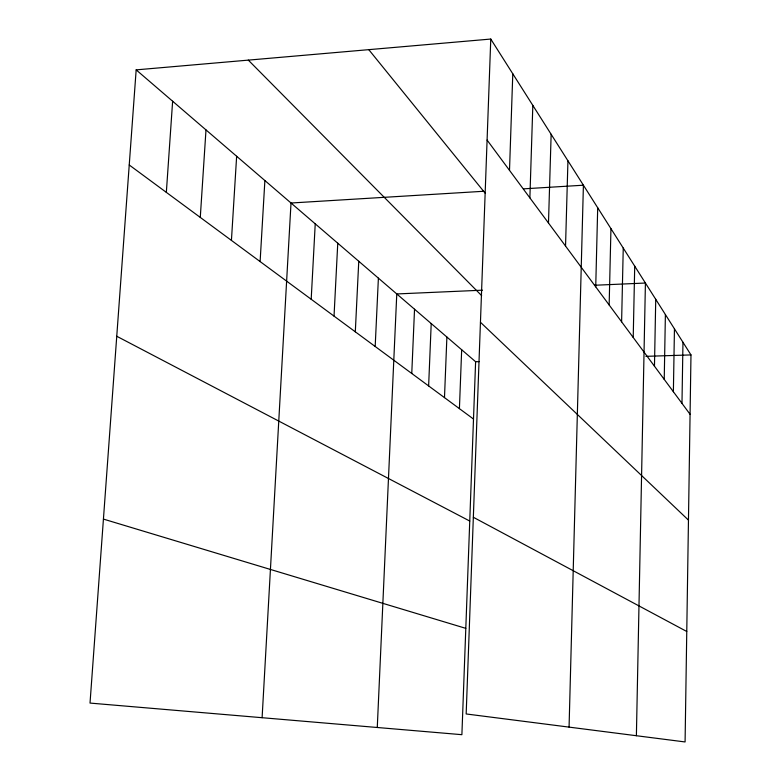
<?xml version="1.0" encoding="UTF-8"?>
<svg xmlns="http://www.w3.org/2000/svg" width="781" height="781" viewBox="0 0 781 781"><rect width="100%" height="100%" fill="white"/><g stroke="black" fill="none" stroke-linecap="round" stroke-linejoin="round"><path stroke-width="1.17" d="M681.979 403.367L682.965 342.263M490.771 39.05L690.98 354.916L685.083 741.95L466.169 713.961L490.771 39.05L136.167 69.87L90.02 703.076L461.893 734.687L475.609 361.73L136.167 69.87M664.231 379.39L665.392 314.538M673.378 391.75L674.452 328.821M654.468 366.201L655.737 299.299M633.215 337.48L634.719 266.145M636.388 735.722L645.418 283.034L594.536 285.26M621.608 321.811L623.248 248.055M609.151 304.971L610.947 228.648M595.727 286.842L597.699 207.756M569.066 727.121L583.407 185.204L523.436 188.856M565.542 246.064L567.943 160.798M548.487 223.015L551.142 134.293M529.879 197.876L532.827 105.396M509.505 170.346L512.785 73.785M459.413 408.639L461.669 349.742M428.632 385.921L431.21 323.559M444.487 397.617L446.888 337.041M411.763 373.474L414.535 309.217M377.272 727.492L396.777 293.949L482.502 290.181M375.183 346.481L378.394 278.143M355.306 331.818L358.762 261.264M334.034 316.11L337.763 243.203M311.189 299.26L315.231 223.835M262.104 717.71L291.01 203.011L483.615 191.277M260.112 261.567L264.886 180.548M231.43 240.402L236.643 156.259M200.278 217.411L205.989 129.91M166.343 192.38L172.63 101.218M475.609 361.73L479.173 361.623M645.907 356.341L690.98 354.916M103.424 519.092L465.798 628.354M116.75 336.26L469.752 521.054M473.345 517.266L686.763 631.487M129.236 164.986L473.501 419.036M480.452 322.28L688.461 520.117M248.319 60.127L481.662 295.648M368.778 49.652L485.099 193.112M487.09 140.072L690.082 414.311"/></g></svg>
